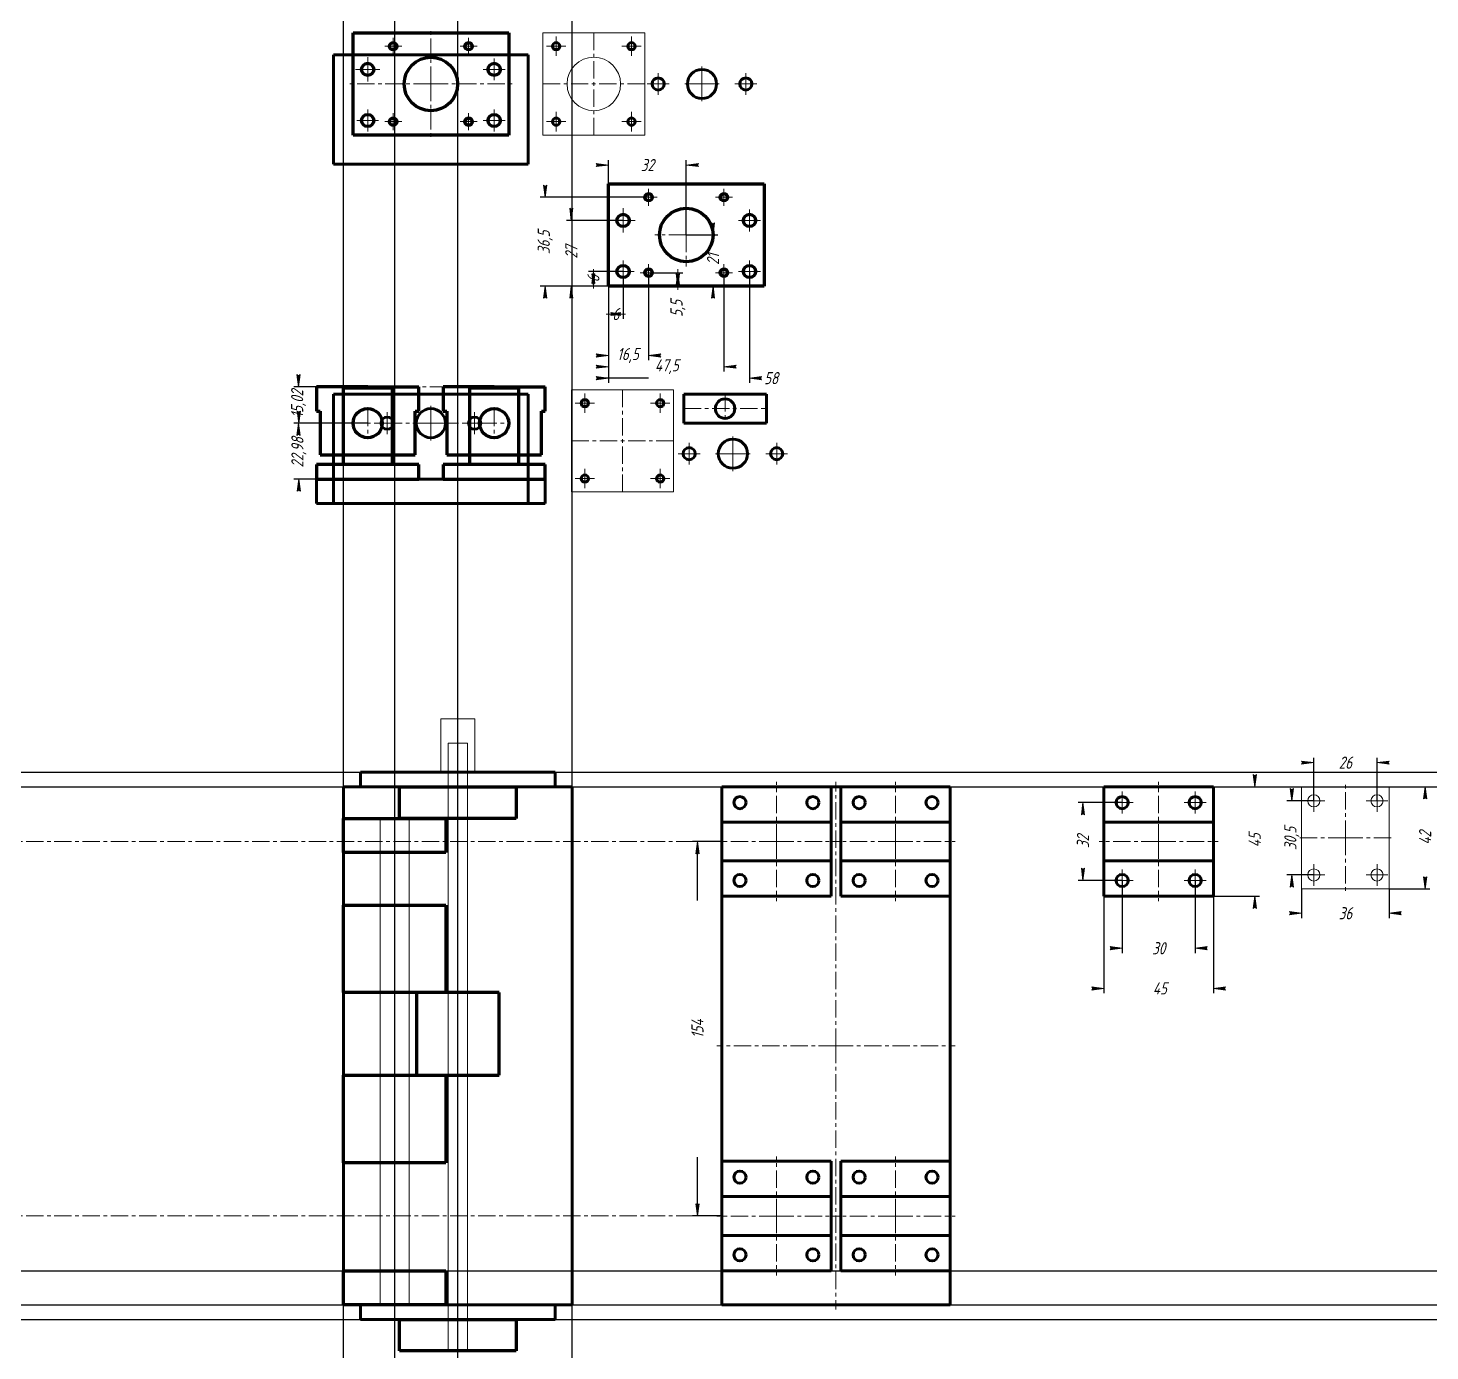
# Model space of a CAD drawing. Header units: millimetres. Extents: x -649 to 1098, y -26 to 1144.
# Drawn here: x 521 to 1098, y 600 to 1144 of the extents above; entities that cross this region are included whole.
import ezdxf

# ---------------------------------------------------------------- set-up
doc = ezdxf.new("R2010")
doc.units = ezdxf.units.MM
for name, pattern in [('K5LT_AXLED', [11.625, 7.125, -1.5, 1.5, -1.5]), ('K5LT_BASIC', [0]), ('K5LT_REINFORCED', [0]), ('K5LT_THIN', [0])]:
    doc.linetypes.add(name, pattern=pattern)
doc.styles.add('KDIMTEXTSTYLE', font='GOST_AU.SHX', dxfattribs={"width": 0.96, "oblique": 15, "height": 5})
doc.dimstyles.new('KDIMSTYLE (1.00)', dxfattribs={"dimtxt": 5, "dimasz": 1, "dimexe": 2, "dimexo": 0, "dimgap": 1, "dimtad": 1, "dimtxsty": 'KDIMTEXTSTYLE', "dimsah": 1, "dimcen": 0, "dimdle": 1, "dimadec": 0, "dimazin": 0, "dimtfac": 0.667, "dimtmove": 0, "dimatfit": 3, "dimfxl": 1, "dimtvp": 1, "dimtolj": 1, "dimtzin": 0, "dimarcsym": 0})

# ---------------------------------------------------------------- blocks, each defined once
blk = doc.blocks.new('U5')
at = {"color": 5, "linetype": 'K5LT_BASIC', "lineweight": 60, "true_color": 0x0000ff}
for p, q in [((639.75, 958.78), (733.75, 958.78)), ((639.75, 948.78), (639.75, 958.78)), ((733.75, 958.78), (733.75, 948.78)), ((733.75, 948.78), (639.75, 948.78))]:
    blk.add_line(p, q, dxfattribs=at)
blk = doc.blocks.new('U6')
at = {"color": 5, "linetype": 'K5LT_BASIC', "lineweight": 60, "true_color": 0x0000ff}
for p, q in [((726.75, 993.78), (646.75, 993.78)), ((646.75, 993.78), (646.75, 948.78)), ((726.75, 948.78), (726.75, 993.78)), ((646.75, 948.78), (726.75, 948.78))]:
    blk.add_line(p, q, dxfattribs=at)
blk = doc.blocks.new('U7')
at = {"color": 5, "linetype": 'K5LT_BASIC', "lineweight": 60, "true_color": 0x0000ff}
for p, q in [((726.75, 1133.29), (646.75, 1133.29)), ((646.75, 1133.29), (646.75, 1088.29)), ((726.75, 1088.29), (726.75, 1133.29)), ((646.75, 1088.29), (726.75, 1088.29))]:
    blk.add_line(p, q, dxfattribs=at)
blk = doc.blocks.new('U22')
at = {"color": 5, "linetype": 'K5LT_BASIC', "lineweight": 60, "true_color": 0x0000ff}
for p, q in [((650.85, 832.26), (744.85, 832.26)), ((650.85, 619.26), (650.85, 832.26)), ((744.85, 832.26), (744.85, 619.26)), ((744.85, 619.26), (650.85, 619.26))]:
    blk.add_line(p, q, dxfattribs=at)
blk = doc.blocks.new('U23')
at = {"color": 5, "linetype": 'K5LT_BASIC', "lineweight": 60, "true_color": 0x0000ff}
for p, q in [((657.85, 838.26), (737.85, 838.26)), ((657.85, 832.26), (657.85, 838.26)), ((737.85, 838.26), (737.85, 832.26)), ((737.85, 832.26), (657.85, 832.26))]:
    blk.add_line(p, q, dxfattribs=at)
blk = doc.blocks.new('U24')
at = {"color": 5, "linetype": 'K5LT_BASIC', "lineweight": 60, "true_color": 0x0000ff}
for p, q in [((657.85, 619.26), (737.85, 619.26)), ((657.85, 613.26), (657.85, 619.26)), ((737.85, 619.26), (737.85, 613.26)), ((737.85, 613.26), (657.85, 613.26))]:
    blk.add_line(p, q, dxfattribs=at)
blk = doc.blocks.new('U25')
at = {"color": 134, "linetype": 'K5LT_REINFORCED', "lineweight": 100, "true_color": 0x009696}
for p, q in [((673.85, 613.26), (721.85, 613.26)), ((673.85, 600.26), (673.85, 613.26)), ((721.85, 613.26), (721.85, 600.26)), ((721.85, 600.26), (673.85, 600.26))]:
    blk.add_line(p, q, dxfattribs=at)
blk = doc.blocks.new('U26')
at = {"color": 7, "linetype": 'K5LT_THIN', "lineweight": 18}
for p, q in [((701.85, 850.26), (693.85, 850.26)), ((693.85, 850.26), (693.85, 600.26)), ((701.85, 600.26), (701.85, 850.26)), ((693.85, 600.26), (701.85, 600.26))]:
    blk.add_line(p, q, dxfattribs=at)
blk = doc.blocks.new('U27')
at = {"color": 7, "linetype": 'K5LT_THIN', "lineweight": 18}
for p, q in [((665.85, 819.26), (677.85, 819.26)), ((665.85, 619.26), (665.85, 819.26)), ((677.85, 819.26), (677.85, 619.26)), ((677.85, 619.26), (665.85, 619.26))]:
    blk.add_line(p, q, dxfattribs=at)
blk = doc.blocks.new('U28')
at = {"color": 134, "linetype": 'K5LT_REINFORCED', "lineweight": 100, "true_color": 0x009696}
for p, q in [((673.85, 832.26), (721.85, 832.26)), ((673.85, 819.26), (673.85, 832.26)), ((721.85, 832.26), (721.85, 819.26)), ((721.85, 819.26), (673.85, 819.26))]:
    blk.add_line(p, q, dxfattribs=at)
blk = doc.blocks.new('U29')
at = {"color": 7, "linetype": 'K5LT_THIN', "lineweight": 18}
for p, q in [((704.85, 860.26), (690.85, 860.26)), ((690.85, 860.26), (690.85, 838.26)), ((704.85, 838.26), (704.85, 860.26)), ((690.85, 838.26), (704.85, 838.26))]:
    blk.add_line(p, q, dxfattribs=at)
blk = doc.blocks.new('U30')
at = {"color": 134, "linetype": 'K5LT_REINFORCED', "lineweight": 100, "true_color": 0x009696}
for p, q in [((650.85, 819.26), (692.85, 819.26)), ((650.85, 805.26), (650.85, 819.26)), ((692.85, 819.26), (692.85, 805.26)), ((692.85, 805.26), (650.85, 805.26))]:
    blk.add_line(p, q, dxfattribs=at)
blk = doc.blocks.new('U31')
at = {"color": 134, "linetype": 'K5LT_REINFORCED', "lineweight": 100, "true_color": 0x009696}
for p, q in [((650.85, 633.26), (692.85, 633.26)), ((650.85, 619.26), (650.85, 633.26)), ((692.85, 633.26), (692.85, 619.26)), ((692.85, 619.26), (650.85, 619.26))]:
    blk.add_line(p, q, dxfattribs=at)
blk = doc.blocks.new('U32')
at = {"color": 5, "linetype": 'K5LT_BASIC', "lineweight": 60, "true_color": 0x0000ff}
for p, q in [((806.36, 832.26), (900.36, 832.26)), ((806.36, 619.26), (806.36, 832.26)), ((900.36, 832.26), (900.36, 619.26)), ((900.36, 619.26), (806.36, 619.26))]:
    blk.add_line(p, q, dxfattribs=at)
blk = doc.blocks.new('U61')
at = {"color": 30, "linetype": 'K5LT_AXLED', "lineweight": 18, "true_color": 0xff8000}
for q in [(686.75, 1144.29), (652.75, 1121.29), (720.75, 1121.29), (686.75, 1098.29)]:
    blk.add_line((686.75, 1121.29), q, dxfattribs=at)
blk = doc.blocks.new('KDIMARROW_02')
blk.add_hatch(color=0).paths.add_polyline_path([(4.5, 0), (5, 0.66), (0, 0), (5, -0.66)])
at = {"color": 0, "linetype": 'K5LT_THIN', "lineweight": 18}
for p, q in [((0, 0), (-1, 0)), ((5, 0.66), (0, 0)), ((0, 0), (5, -0.66)), ((0, 0), (7, 0)), ((4.5, 0), (5, 0.66)), ((5, -0.66), (4.5, 0))]:
    blk.add_line(p, q, dxfattribs=at)
blk = doc.blocks.new('KDIMARROW_01')
blk.add_hatch(color=0).paths.add_polyline_path([(-5, -0.66), (0, 0), (-5, 0.66), (-4.5, 0)])
at = {"color": 0, "linetype": 'K5LT_THIN', "lineweight": 18}
for p, q in [((-4.5, 0), (-5, 0.66)), ((-5, 0.66), (0, 0)), ((0, 0), (-5, -0.66)), ((-5, -0.66), (-4.5, 0)), ((0, 0), (-1, 0))]:
    blk.add_line(p, q, dxfattribs=at)
blk = doc.blocks.new('U63')
at = {"color": 30, "linetype": 'K5LT_AXLED', "lineweight": 18, "true_color": 0xff8000}
for q in [(853.36, 834.26), (804.36, 725.76), (902.36, 725.76), (853.36, 617.26)]:
    blk.add_line((853.36, 725.76), q, dxfattribs=at)
blk = doc.blocks.new('U76')
at = {"color": 134, "linetype": 'K5LT_REINFORCED', "lineweight": 100, "true_color": 0x009696}
for p, q in [((681.75, 964.78), (639.75, 964.78)), ((639.75, 964.78), (639.75, 958.78)), ((681.75, 958.78), (681.75, 964.78)), ((639.75, 958.78), (681.75, 958.78))]:
    blk.add_line(p, q, dxfattribs=at)
blk = doc.blocks.new('U77')
at = {"color": 134, "linetype": 'K5LT_REINFORCED', "lineweight": 100, "true_color": 0x009696}
for p, q in [((650.75, 996.28), (670.75, 996.28)), ((650.75, 964.78), (650.75, 996.28)), ((670.75, 996.28), (670.75, 964.78)), ((670.75, 964.78), (650.75, 964.78))]:
    blk.add_line(p, q, dxfattribs=at)
blk = doc.blocks.new('U75')
at = {"color": 134, "linetype": 'K5LT_REINFORCED', "lineweight": 100, "true_color": 0x009696}
blk.add_circle((660.75, 981.78), 6, dxfattribs=at)
for name in ['U77', 'U76']:
    blk.add_blockref(name, (0, 0))
blk = doc.blocks.new('U79')
at = {"color": 134, "linetype": 'K5LT_REINFORCED', "lineweight": 100, "true_color": 0x009696}
for p, q in [((733.75, 964.78), (691.75, 964.78)), ((691.75, 964.78), (691.75, 958.78)), ((733.75, 958.78), (733.75, 964.78)), ((691.75, 958.78), (733.75, 958.78))]:
    blk.add_line(p, q, dxfattribs=at)
blk = doc.blocks.new('U80')
at = {"color": 134, "linetype": 'K5LT_REINFORCED', "lineweight": 100, "true_color": 0x009696}
for p, q in [((702.75, 996.28), (722.75, 996.28)), ((702.75, 964.78), (702.75, 996.28)), ((722.75, 996.28), (722.75, 964.78)), ((722.75, 964.78), (702.75, 964.78))]:
    blk.add_line(p, q, dxfattribs=at)
blk = doc.blocks.new('U78')
at = {"color": 134, "linetype": 'K5LT_REINFORCED', "lineweight": 100, "true_color": 0x009696}
blk.add_circle((712.75, 981.78), 6, dxfattribs=at)
for name in ['U80', 'U79']:
    blk.add_blockref(name, (0, 0))
blk = doc.blocks.new('U81')
at = {"color": 134, "linetype": 'K5LT_REINFORCED', "lineweight": 100, "true_color": 0x009696}
for p, q in [((639.75, 996.78), (639.75, 986.78)), ((660.75, 996.78), (639.75, 996.78)), ((660.75, 996.78), (681.75, 996.78)), ((681.75, 986.78), (681.75, 996.78)), ((639.75, 986.78), (641.25, 986.78)), ((641.25, 986.78), (641.25, 968.78)), ((680.25, 968.78), (680.25, 986.78)), ((680.25, 986.78), (681.75, 986.78)), ((641.25, 968.78), (680.25, 968.78))]:
    blk.add_line(p, q, dxfattribs=at)
blk = doc.blocks.new('U82')
at = {"color": 134, "linetype": 'K5LT_REINFORCED', "lineweight": 100, "true_color": 0x009696}
for p, q in [((691.75, 996.78), (691.75, 986.78)), ((712.75, 996.78), (691.75, 996.78)), ((712.75, 996.78), (733.75, 996.78)), ((733.75, 986.78), (733.75, 996.78)), ((691.75, 986.78), (693.25, 986.78)), ((693.25, 986.78), (693.25, 968.78)), ((732.25, 968.78), (732.25, 986.78)), ((732.25, 986.78), (733.75, 986.78)), ((693.25, 968.78), (732.25, 968.78))]:
    blk.add_line(p, q, dxfattribs=at)
blk = doc.blocks.new('U84')
at = {"color": 5, "linetype": 'K5LT_BASIC', "lineweight": 60, "true_color": 0x0000ff}
for p, q in [((790.75, 981.78), (790.75, 993.78)), ((790.75, 993.78), (824.75, 993.78)), ((824.75, 993.78), (824.75, 981.78)), ((824.75, 981.78), (790.75, 981.78))]:
    blk.add_line(p, q, dxfattribs=at)
blk = doc.blocks.new('U83')
at = {"color": 30, "linetype": 'K5LT_AXLED', "lineweight": 18, "true_color": 0xff8000}
for p, q in [((807.75, 993.78), (807.75, 981.78)), ((790.75, 987.78), (824.75, 987.78))]:
    blk.add_line(p, q, dxfattribs=at)
at = {"color": 5, "linetype": 'K5LT_BASIC', "lineweight": 60, "true_color": 0x0000ff}
blk.add_circle((807.75, 987.78), 4, dxfattribs=at)
blk.add_blockref('U84', (0, 0))
blk = doc.blocks.new('U86')
at = {"color": 30, "linetype": 'K5LT_AXLED', "lineweight": 18, "true_color": 0xff8000}
for q in [(750.08, 994), (746.08, 990), (754.08, 990), (750.08, 986)]:
    blk.add_line((750.08, 990), q, dxfattribs=at)
blk = doc.blocks.new('U87')
at = {"color": 30, "linetype": 'K5LT_AXLED', "lineweight": 18, "true_color": 0xff8000}
for q in [(781.08, 994), (777.08, 990), (785.08, 990), (781.08, 986)]:
    blk.add_line((781.08, 990), q, dxfattribs=at)
blk = doc.blocks.new('U88')
at = {"color": 30, "linetype": 'K5LT_AXLED', "lineweight": 18, "true_color": 0xff8000}
for q in [(781.08, 963), (777.08, 959), (785.08, 959), (781.08, 955)]:
    blk.add_line((781.08, 959), q, dxfattribs=at)
blk = doc.blocks.new('U89')
at = {"color": 30, "linetype": 'K5LT_AXLED', "lineweight": 18, "true_color": 0xff8000}
for q in [(750.08, 963), (746.08, 959), (754.08, 959), (750.08, 955)]:
    blk.add_line((750.08, 959), q, dxfattribs=at)
blk = doc.blocks.new('U85')
at = {"color": 7, "linetype": 'K5LT_THIN', "lineweight": 18}
for p, q in [((744.58, 974.5), (744.58, 995.5)), ((744.58, 995.5), (786.58, 995.5)), ((786.58, 995.5), (786.58, 953.5)), ((744.58, 953.5), (744.58, 974.5)), ((786.58, 953.5), (744.58, 953.5))]:
    blk.add_line(p, q, dxfattribs=at)
at = {"color": 30, "linetype": 'K5LT_AXLED', "lineweight": 18, "true_color": 0xff8000}
for p, q in [((765.58, 995.5), (765.58, 953.5)), ((786.58, 974.5), (744.58, 974.5))]:
    blk.add_line(p, q, dxfattribs=at)
at = {"color": 5, "linetype": 'K5LT_BASIC', "lineweight": 60, "true_color": 0x0000ff}
for centre in [(750.08, 990), (781.08, 990), (750.08, 959), (781.08, 959)]:
    blk.add_circle(centre, 1.5, dxfattribs=at)
for name in ['U86', 'U87', 'U89', 'U88']:
    blk.add_blockref(name, (0, 0))
blk = doc.blocks.new('U91')
at = {"color": 30, "linetype": 'K5LT_AXLED', "lineweight": 18, "true_color": 0xff8000}
for q in [(788.47, 969.25), (792.97, 973.75), (797.47, 969.25), (792.97, 964.75)]:
    blk.add_line((792.97, 969.25), q, dxfattribs=at)
blk = doc.blocks.new('U92')
at = {"color": 30, "linetype": 'K5LT_AXLED', "lineweight": 18, "true_color": 0xff8000}
for q in [(824.47, 969.25), (828.97, 973.75), (833.47, 969.25), (828.97, 964.75)]:
    blk.add_line((828.97, 969.25), q, dxfattribs=at)
blk = doc.blocks.new('U93')
at = {"color": 30, "linetype": 'K5LT_AXLED', "lineweight": 18, "true_color": 0xff8000}
for q in [(810.97, 977.25), (802.97, 969.25), (818.97, 969.25), (810.97, 961.25)]:
    blk.add_line((810.97, 969.25), q, dxfattribs=at)
blk = doc.blocks.new('U90')
at = {"color": 5, "linetype": 'K5LT_BASIC', "lineweight": 60, "true_color": 0x0000ff}
for centre, radius in [((810.97, 969.25), 6), ((792.97, 969.25), 2.5), ((828.97, 969.25), 2.5)]:
    blk.add_circle(centre, radius, dxfattribs=at)
for name in ['U93', 'U91', 'U92']:
    blk.add_blockref(name, (0, 0))
blk = doc.blocks.new('U95')
at = {"color": 30, "linetype": 'K5LT_AXLED', "lineweight": 18, "true_color": 0xff8000}
for q in [(668.75, 986.28), (664.25, 981.78), (673.25, 981.78), (668.75, 977.28)]:
    blk.add_line((668.75, 981.78), q, dxfattribs=at)
blk = doc.blocks.new('U96')
at = {"color": 30, "linetype": 'K5LT_AXLED', "lineweight": 18, "true_color": 0xff8000}
for q in [(704.75, 986.28), (700.25, 981.78), (709.25, 981.78), (704.75, 977.28)]:
    blk.add_line((704.75, 981.78), q, dxfattribs=at)
blk = doc.blocks.new('U97')
at = {"color": 30, "linetype": 'K5LT_AXLED', "lineweight": 18, "true_color": 0xff8000}
for q in [(686.75, 989.78), (678.75, 981.78), (694.75, 981.78), (686.75, 973.78)]:
    blk.add_line((686.75, 981.78), q, dxfattribs=at)
blk = doc.blocks.new('U94')
at = {"color": 5, "linetype": 'K5LT_BASIC', "lineweight": 60, "true_color": 0x0000ff}
for centre, radius in [((686.75, 981.78), 6), ((668.75, 981.78), 2.5), ((704.75, 981.78), 2.5)]:
    blk.add_circle(centre, radius, dxfattribs=at)
for name in ['U95', 'U97', 'U96']:
    blk.add_blockref(name, (0, 0))
blk = doc.blocks.new('U99')
at = {"color": 30, "linetype": 'K5LT_AXLED', "lineweight": 18, "true_color": 0xff8000}
for q in [(780.25, 1125.79), (775.75, 1121.29), (784.75, 1121.29), (780.25, 1116.79)]:
    blk.add_line((780.25, 1121.29), q, dxfattribs=at)
blk = doc.blocks.new('U100')
at = {"color": 30, "linetype": 'K5LT_AXLED', "lineweight": 18, "true_color": 0xff8000}
for q in [(816.25, 1125.79), (811.75, 1121.29), (820.75, 1121.29), (816.25, 1116.79)]:
    blk.add_line((816.25, 1121.29), q, dxfattribs=at)
blk = doc.blocks.new('U101')
at = {"color": 30, "linetype": 'K5LT_AXLED', "lineweight": 18, "true_color": 0xff8000}
for q in [(798.25, 1129.29), (790.25, 1121.29), (806.25, 1121.29), (798.25, 1113.29)]:
    blk.add_line((798.25, 1121.29), q, dxfattribs=at)
blk = doc.blocks.new('U98')
at = {"color": 5, "linetype": 'K5LT_BASIC', "lineweight": 60, "true_color": 0x0000ff}
for centre, radius in [((798.25, 1121.29), 6), ((780.25, 1121.29), 2.5), ((816.25, 1121.29), 2.5)]:
    blk.add_circle(centre, radius, dxfattribs=at)
for name in ['U99', 'U101', 'U100']:
    blk.add_blockref(name, (0, 0))
blk = doc.blocks.new('U104')
at = {"color": 30, "linetype": 'K5LT_AXLED', "lineweight": 18, "true_color": 0xff8000}
for q in [(734.25, 1136.79), (738.25, 1140.79), (742.25, 1136.79), (738.25, 1132.79)]:
    blk.add_line((738.25, 1136.79), q, dxfattribs=at)
blk = doc.blocks.new('U105')
at = {"color": 30, "linetype": 'K5LT_AXLED', "lineweight": 18, "true_color": 0xff8000}
for q in [(765.25, 1136.79), (769.25, 1140.79), (773.25, 1136.79), (769.25, 1132.79)]:
    blk.add_line((769.25, 1136.79), q, dxfattribs=at)
blk = doc.blocks.new('U106')
at = {"color": 30, "linetype": 'K5LT_AXLED', "lineweight": 18, "true_color": 0xff8000}
for q in [(769.25, 1109.79), (765.25, 1105.79), (773.25, 1105.79), (769.25, 1101.79)]:
    blk.add_line((769.25, 1105.79), q, dxfattribs=at)
blk = doc.blocks.new('U107')
at = {"color": 30, "linetype": 'K5LT_AXLED', "lineweight": 18, "true_color": 0xff8000}
for q in [(738.25, 1109.79), (734.25, 1105.79), (742.25, 1105.79), (738.25, 1101.79)]:
    blk.add_line((738.25, 1105.79), q, dxfattribs=at)
blk = doc.blocks.new('U103')
at = {"color": 7, "linetype": 'K5LT_THIN', "lineweight": 18}
for p, q in [((732.75, 1121.29), (732.75, 1142.29)), ((732.75, 1142.29), (774.75, 1142.29)), ((774.75, 1142.29), (774.75, 1100.29)), ((732.75, 1100.29), (732.75, 1121.29)), ((774.75, 1100.29), (732.75, 1100.29))]:
    blk.add_line(p, q, dxfattribs=at)
at = {"color": 30, "linetype": 'K5LT_AXLED', "lineweight": 18, "true_color": 0xff8000}
for p, q in [((753.75, 1142.29), (753.75, 1100.29)), ((774.75, 1121.29), (732.75, 1121.29))]:
    blk.add_line(p, q, dxfattribs=at)
at = {"color": 5, "linetype": 'K5LT_BASIC', "lineweight": 60, "true_color": 0x0000ff}
for centre in [(738.25, 1136.79), (769.25, 1136.79), (738.25, 1105.79), (769.25, 1105.79)]:
    blk.add_circle(centre, 1.5, dxfattribs=at)
for name in ['U104', 'U105', 'U107', 'U106']:
    blk.add_blockref(name, (0, 0))
blk = doc.blocks.new('U102')
at = {"color": 7, "linetype": 'K5LT_THIN', "lineweight": 18}
blk.add_circle((753.75, 1121.29), 11, dxfattribs=at)
blk.add_blockref('U103', (0, 0))
blk = doc.blocks.new('U109')
at = {"color": 134, "linetype": 'K5LT_REINFORCED', "lineweight": 100, "true_color": 0x009696}
for p, q in [((654.75, 1142.29), (718.75, 1142.29)), ((654.75, 1100.29), (654.75, 1142.29)), ((718.75, 1142.29), (718.75, 1100.29)), ((718.75, 1100.29), (654.75, 1100.29))]:
    blk.add_line(p, q, dxfattribs=at)
blk = doc.blocks.new('U110')
at = {"color": 30, "linetype": 'K5LT_AXLED', "lineweight": 18, "true_color": 0xff8000}
for q in [(660.75, 1132.29), (655.75, 1127.29), (665.75, 1127.29), (660.75, 1122.29)]:
    blk.add_line((660.75, 1127.29), q, dxfattribs=at)
blk = doc.blocks.new('U111')
at = {"color": 30, "linetype": 'K5LT_AXLED', "lineweight": 18, "true_color": 0xff8000}
for q in [(660.75, 1131.79), (656.25, 1127.29), (665.25, 1127.29), (660.75, 1122.79)]:
    blk.add_line((660.75, 1127.29), q, dxfattribs=at)
blk = doc.blocks.new('U112')
at = {"color": 30, "linetype": 'K5LT_AXLED', "lineweight": 18, "true_color": 0xff8000}
for q in [(660.75, 1110.79), (656.25, 1106.29), (665.25, 1106.29), (660.75, 1101.79)]:
    blk.add_line((660.75, 1106.29), q, dxfattribs=at)
blk = doc.blocks.new('U113')
at = {"color": 30, "linetype": 'K5LT_AXLED', "lineweight": 18, "true_color": 0xff8000}
for q in [(660.75, 1110.79), (656.25, 1106.29), (665.25, 1106.29), (660.75, 1101.79)]:
    blk.add_line((660.75, 1106.29), q, dxfattribs=at)
blk = doc.blocks.new('U114')
at = {"color": 30, "linetype": 'K5LT_AXLED', "lineweight": 18, "true_color": 0xff8000}
for q in [(660.75, 1110.79), (656.25, 1106.29), (665.25, 1106.29), (660.75, 1101.79)]:
    blk.add_line((660.75, 1106.29), q, dxfattribs=at)
blk = doc.blocks.new('U115')
at = {"color": 30, "linetype": 'K5LT_AXLED', "lineweight": 18, "true_color": 0xff8000}
for q in [(712.75, 1131.79), (708.25, 1127.29), (717.25, 1127.29), (712.75, 1122.79)]:
    blk.add_line((712.75, 1127.29), q, dxfattribs=at)
blk = doc.blocks.new('U116')
at = {"color": 30, "linetype": 'K5LT_AXLED', "lineweight": 18, "true_color": 0xff8000}
for q in [(712.75, 1110.79), (708.25, 1106.29), (717.25, 1106.29), (712.75, 1101.79)]:
    blk.add_line((712.75, 1106.29), q, dxfattribs=at)
blk = doc.blocks.new('U117')
at = {"color": 30, "linetype": 'K5LT_AXLED', "lineweight": 18, "true_color": 0xff8000}
for q in [(667.75, 1136.79), (671.25, 1140.29), (674.75, 1136.79), (671.25, 1133.29)]:
    blk.add_line((671.25, 1136.79), q, dxfattribs=at)
blk = doc.blocks.new('U118')
at = {"color": 30, "linetype": 'K5LT_AXLED', "lineweight": 18, "true_color": 0xff8000}
for q in [(671.25, 1109.29), (667.75, 1105.79), (674.75, 1105.79), (671.25, 1102.29)]:
    blk.add_line((671.25, 1105.79), q, dxfattribs=at)
blk = doc.blocks.new('U119')
at = {"color": 30, "linetype": 'K5LT_AXLED', "lineweight": 18, "true_color": 0xff8000}
for q in [(698.75, 1136.79), (702.25, 1140.29), (705.75, 1136.79), (702.25, 1133.29)]:
    blk.add_line((702.25, 1136.79), q, dxfattribs=at)
blk = doc.blocks.new('U120')
at = {"color": 30, "linetype": 'K5LT_AXLED', "lineweight": 18, "true_color": 0xff8000}
for q in [(702.25, 1109.29), (698.75, 1105.79), (705.75, 1105.79), (702.25, 1102.29)]:
    blk.add_line((702.25, 1105.79), q, dxfattribs=at)
blk = doc.blocks.new('U121')
at = {"color": 30, "linetype": 'K5LT_AXLED', "lineweight": 18, "true_color": 0xff8000}
for q in [(686.75, 1134.29), (673.75, 1121.29), (699.75, 1121.29), (686.75, 1108.29)]:
    blk.add_line((686.75, 1121.29), q, dxfattribs=at)
blk = doc.blocks.new('U108')
at = {"color": 134, "linetype": 'K5LT_REINFORCED', "lineweight": 100, "true_color": 0x009696}
for centre, radius in [((671.25, 1136.79), 1.5), ((702.25, 1136.79), 1.5), ((686.75, 1121.29), 11), ((660.75, 1127.29), 2.5), ((712.75, 1127.29), 2.5), ((660.75, 1106.29), 2.5), ((660.75, 1106.29), 2.5), ((660.75, 1106.29), 2.5), ((671.25, 1105.79), 1.5), ((702.25, 1105.79), 1.5), ((712.75, 1106.29), 2.5)]:
    blk.add_circle(centre, radius, dxfattribs=at)
for name in ['U109', 'U117', 'U119', 'U110', 'U111', 'U121', 'U115', 'U112', 'U113', 'U114', 'U118', 'U120', 'U116']:
    blk.add_blockref(name, (0, 0))
blk = doc.blocks.new('U123')
at = {"color": 134, "linetype": 'K5LT_REINFORCED', "lineweight": 100, "true_color": 0x009696}
for p, q in [((759.79, 1080.18), (823.79, 1080.18)), ((759.79, 1038.18), (759.79, 1080.18)), ((823.79, 1080.18), (823.79, 1038.18)), ((823.79, 1038.18), (759.79, 1038.18))]:
    blk.add_line(p, q, dxfattribs=at)
blk = doc.blocks.new('U124')
at = {"color": 30, "linetype": 'K5LT_AXLED', "lineweight": 18, "true_color": 0xff8000}
for q in [(765.79, 1070.18), (760.79, 1065.18), (770.79, 1065.18), (765.79, 1060.18)]:
    blk.add_line((765.79, 1065.18), q, dxfattribs=at)
blk = doc.blocks.new('U125')
at = {"color": 30, "linetype": 'K5LT_AXLED', "lineweight": 18, "true_color": 0xff8000}
for q in [(765.79, 1069.68), (761.29, 1065.18), (770.29, 1065.18), (765.79, 1060.68)]:
    blk.add_line((765.79, 1065.18), q, dxfattribs=at)
blk = doc.blocks.new('U126')
at = {"color": 30, "linetype": 'K5LT_AXLED', "lineweight": 18, "true_color": 0xff8000}
for q in [(761.29, 1044.18), (765.79, 1048.68), (770.29, 1044.18), (765.79, 1039.68)]:
    blk.add_line((765.79, 1044.18), q, dxfattribs=at)
blk = doc.blocks.new('U127')
at = {"color": 30, "linetype": 'K5LT_AXLED', "lineweight": 18, "true_color": 0xff8000}
for q in [(761.29, 1044.18), (765.79, 1048.68), (770.29, 1044.18), (765.79, 1039.68)]:
    blk.add_line((765.79, 1044.18), q, dxfattribs=at)
blk = doc.blocks.new('U128')
at = {"color": 30, "linetype": 'K5LT_AXLED', "lineweight": 18, "true_color": 0xff8000}
for q in [(761.29, 1044.18), (765.79, 1048.68), (770.29, 1044.18), (765.79, 1039.68)]:
    blk.add_line((765.79, 1044.18), q, dxfattribs=at)
blk = doc.blocks.new('U129')
at = {"color": 30, "linetype": 'K5LT_AXLED', "lineweight": 18, "true_color": 0xff8000}
for q in [(817.79, 1069.68), (813.29, 1065.18), (822.29, 1065.18), (817.79, 1060.68)]:
    blk.add_line((817.79, 1065.18), q, dxfattribs=at)
blk = doc.blocks.new('U130')
at = {"color": 30, "linetype": 'K5LT_AXLED', "lineweight": 18, "true_color": 0xff8000}
for q in [(813.29, 1044.18), (817.79, 1048.68), (822.29, 1044.18), (817.79, 1039.68)]:
    blk.add_line((817.79, 1044.18), q, dxfattribs=at)
blk = doc.blocks.new('U131')
at = {"color": 30, "linetype": 'K5LT_AXLED', "lineweight": 18, "true_color": 0xff8000}
for q in [(772.79, 1074.68), (776.29, 1078.18), (779.79, 1074.68), (776.29, 1071.18)]:
    blk.add_line((776.29, 1074.68), q, dxfattribs=at)
blk = doc.blocks.new('U132')
at = {"color": 30, "linetype": 'K5LT_AXLED', "lineweight": 18, "true_color": 0xff8000}
for q in [(772.79, 1043.68), (776.29, 1047.18), (779.79, 1043.68), (776.29, 1040.18)]:
    blk.add_line((776.29, 1043.68), q, dxfattribs=at)
blk = doc.blocks.new('U133')
at = {"color": 30, "linetype": 'K5LT_AXLED', "lineweight": 18, "true_color": 0xff8000}
for q in [(803.79, 1074.68), (807.29, 1078.18), (810.79, 1074.68), (807.29, 1071.18)]:
    blk.add_line((807.29, 1074.68), q, dxfattribs=at)
blk = doc.blocks.new('U134')
at = {"color": 30, "linetype": 'K5LT_AXLED', "lineweight": 18, "true_color": 0xff8000}
for q in [(803.79, 1043.68), (807.29, 1047.18), (810.79, 1043.68), (807.29, 1040.18)]:
    blk.add_line((807.29, 1043.68), q, dxfattribs=at)
blk = doc.blocks.new('U135')
at = {"color": 30, "linetype": 'K5LT_AXLED', "lineweight": 18, "true_color": 0xff8000}
for q in [(791.79, 1072.18), (778.79, 1059.18), (804.79, 1059.18), (791.79, 1046.18)]:
    blk.add_line((791.79, 1059.18), q, dxfattribs=at)
blk = doc.blocks.new('U122')
at = {"color": 134, "linetype": 'K5LT_REINFORCED', "lineweight": 100, "true_color": 0x009696}
for centre, radius in [((776.29, 1074.68), 1.5), ((807.29, 1074.68), 1.5), ((765.79, 1065.18), 2.5), ((791.79, 1059.18), 11), ((817.79, 1065.18), 2.5), ((765.79, 1044.18), 2.5), ((765.79, 1044.18), 2.5), ((765.79, 1044.18), 2.5), ((776.29, 1043.68), 1.5), ((807.29, 1043.68), 1.5), ((817.79, 1044.18), 2.5)]:
    blk.add_circle(centre, radius, dxfattribs=at)
for name in ['U123', 'U131', 'U133', 'U124', 'U125', 'U135', 'U129', 'U126', 'U127', 'U128', 'U132', 'U134', 'U130']:
    blk.add_blockref(name, (0, 0))
blk = doc.blocks.new('U141')
at = {"color": 134, "linetype": 'K5LT_REINFORCED', "lineweight": 100, "true_color": 0x009696}
for p, q in [((650.85, 783.63), (692.85, 783.63)), ((650.85, 747.63), (650.85, 783.63)), ((692.85, 783.63), (692.85, 747.63)), ((692.85, 747.63), (650.85, 747.63))]:
    blk.add_line(p, q, dxfattribs=at)
blk = doc.blocks.new('U142')
at = {"color": 134, "linetype": 'K5LT_REINFORCED', "lineweight": 100, "true_color": 0x009696}
for p, q in [((714.85, 747.63), (680.85, 747.63)), ((680.85, 747.63), (680.85, 713.63)), ((714.85, 713.63), (714.85, 747.63)), ((680.85, 713.63), (714.85, 713.63))]:
    blk.add_line(p, q, dxfattribs=at)
blk = doc.blocks.new('U143')
at = {"color": 134, "linetype": 'K5LT_REINFORCED', "lineweight": 100, "true_color": 0x009696}
for p, q in [((650.85, 713.63), (692.85, 713.63)), ((650.85, 677.63), (650.85, 713.63)), ((692.85, 713.63), (692.85, 677.63)), ((692.85, 677.63), (650.85, 677.63))]:
    blk.add_line(p, q, dxfattribs=at)
blk = doc.blocks.new('U140')
for name in ['U141', 'U142', 'U143']:
    blk.add_blockref(name, (0, 0))
blk = doc.blocks.new('U145')
at = {"color": 5, "linetype": 'K5LT_BASIC', "lineweight": 60, "true_color": 0x0000ff}
for p, q in [((806.36, 832.26), (851.36, 832.26)), ((806.36, 787.26), (806.36, 832.26)), ((851.36, 832.26), (851.36, 787.26)), ((851.36, 787.26), (806.36, 787.26))]:
    blk.add_line(p, q, dxfattribs=at)
blk = doc.blocks.new('U146')
at = {"color": 5, "linetype": 'K5LT_BASIC', "lineweight": 60, "true_color": 0x0000ff}
for p, q in [((806.36, 817.76), (851.36, 817.76)), ((806.36, 801.76), (806.36, 817.76)), ((851.36, 817.76), (851.36, 801.76)), ((851.36, 801.76), (806.36, 801.76))]:
    blk.add_line(p, q, dxfattribs=at)
blk = doc.blocks.new('U147')
at = {"color": 30, "linetype": 'K5LT_AXLED', "lineweight": 18, "true_color": 0xff8000}
for q in [(828.86, 834.26), (804.36, 809.76), (853.36, 809.76), (828.86, 785.26)]:
    blk.add_line((828.86, 809.76), q, dxfattribs=at)
blk = doc.blocks.new('U144')
at = {"color": 5, "linetype": 'K5LT_BASIC', "lineweight": 60, "true_color": 0x0000ff}
for centre in [(813.86, 825.76), (843.86, 825.76), (813.86, 793.76), (843.86, 793.76)]:
    blk.add_circle(centre, 2.5, dxfattribs=at)
for name in ['U147', 'U145', 'U146']:
    blk.add_blockref(name, (0, 0))
blk = doc.blocks.new('U149')
at = {"color": 5, "linetype": 'K5LT_BASIC', "lineweight": 60, "true_color": 0x0000ff}
for p, q in [((806.36, 678.26), (851.36, 678.26)), ((806.36, 633.26), (806.36, 678.26)), ((851.36, 678.26), (851.36, 633.26)), ((851.36, 633.26), (806.36, 633.26))]:
    blk.add_line(p, q, dxfattribs=at)
blk = doc.blocks.new('U150')
at = {"color": 5, "linetype": 'K5LT_BASIC', "lineweight": 60, "true_color": 0x0000ff}
for p, q in [((806.36, 663.76), (851.36, 663.76)), ((806.36, 647.76), (806.36, 663.76)), ((851.36, 663.76), (851.36, 647.76)), ((851.36, 647.76), (806.36, 647.76))]:
    blk.add_line(p, q, dxfattribs=at)
blk = doc.blocks.new('U151')
at = {"color": 30, "linetype": 'K5LT_AXLED', "lineweight": 18, "true_color": 0xff8000}
for q in [(828.86, 680.26), (804.36, 655.76), (853.36, 655.76), (828.86, 631.26)]:
    blk.add_line((828.86, 655.76), q, dxfattribs=at)
blk = doc.blocks.new('U148')
at = {"color": 5, "linetype": 'K5LT_BASIC', "lineweight": 60, "true_color": 0x0000ff}
for centre in [(813.86, 671.76), (843.86, 671.76), (813.86, 639.76), (843.86, 639.76)]:
    blk.add_circle(centre, 2.5, dxfattribs=at)
for name in ['U151', 'U149', 'U150']:
    blk.add_blockref(name, (0, 0))
blk = doc.blocks.new('U153')
at = {"color": 5, "linetype": 'K5LT_BASIC', "lineweight": 60, "true_color": 0x0000ff}
for p, q in [((963.57, 832.26), (1008.57, 832.26)), ((963.57, 787.26), (963.57, 832.26)), ((1008.57, 832.26), (1008.57, 787.26)), ((1008.57, 787.26), (963.57, 787.26))]:
    blk.add_line(p, q, dxfattribs=at)
blk = doc.blocks.new('U154')
at = {"color": 5, "linetype": 'K5LT_BASIC', "lineweight": 60, "true_color": 0x0000ff}
for p, q in [((963.57, 817.76), (1008.57, 817.76)), ((963.57, 801.76), (963.57, 817.76)), ((1008.57, 817.76), (1008.57, 801.76)), ((1008.57, 801.76), (963.57, 801.76))]:
    blk.add_line(p, q, dxfattribs=at)
blk = doc.blocks.new('U155')
at = {"color": 30, "linetype": 'K5LT_AXLED', "lineweight": 18, "true_color": 0xff8000}
for q in [(986.07, 834.26), (961.57, 809.76), (1010.57, 809.76), (986.07, 785.26)]:
    blk.add_line((986.07, 809.76), q, dxfattribs=at)
blk = doc.blocks.new('U156')
at = {"color": 30, "linetype": 'K5LT_AXLED', "lineweight": 18, "true_color": 0xff8000}
for q in [(966.57, 825.76), (971.07, 830.26), (975.57, 825.76), (971.07, 821.26)]:
    blk.add_line((971.07, 825.76), q, dxfattribs=at)
blk = doc.blocks.new('U157')
at = {"color": 30, "linetype": 'K5LT_AXLED', "lineweight": 18, "true_color": 0xff8000}
for q in [(971.07, 798.26), (966.57, 793.76), (975.57, 793.76), (971.07, 789.26)]:
    blk.add_line((971.07, 793.76), q, dxfattribs=at)
blk = doc.blocks.new('U158')
at = {"color": 30, "linetype": 'K5LT_AXLED', "lineweight": 18, "true_color": 0xff8000}
for q in [(1001.07, 798.26), (996.57, 793.76), (1005.57, 793.76), (1001.07, 789.26)]:
    blk.add_line((1001.07, 793.76), q, dxfattribs=at)
blk = doc.blocks.new('U159')
at = {"color": 30, "linetype": 'K5LT_AXLED', "lineweight": 18, "true_color": 0xff8000}
for q in [(996.57, 825.76), (1001.07, 830.26), (1005.57, 825.76), (1001.07, 821.26)]:
    blk.add_line((1001.07, 825.76), q, dxfattribs=at)
blk = doc.blocks.new('U152')
at = {"color": 5, "linetype": 'K5LT_BASIC', "lineweight": 60, "true_color": 0x0000ff}
for centre in [(971.07, 825.76), (1001.07, 825.76), (971.07, 793.76), (1001.07, 793.76)]:
    blk.add_circle(centre, 2.5, dxfattribs=at)
for name in ['U155', 'U153', 'U156', 'U159', 'U154', 'U157', 'U158']:
    blk.add_blockref(name, (0, 0))
blk = doc.blocks.new('U161')
at = {"color": 7, "linetype": 'K5LT_THIN', "lineweight": 18}
for p, q in [((1044.89, 832.26), (1080.89, 832.26)), ((1044.89, 790.26), (1044.89, 832.26)), ((1080.89, 832.26), (1080.89, 790.26)), ((1080.89, 790.26), (1044.89, 790.26))]:
    blk.add_line(p, q, dxfattribs=at)
blk = doc.blocks.new('U162')
at = {"color": 30, "linetype": 'K5LT_AXLED', "lineweight": 18, "true_color": 0xff8000}
for q in [(1062.89, 834.26), (1042.89, 811.26), (1082.89, 811.26), (1062.89, 788.26)]:
    blk.add_line((1062.89, 811.26), q, dxfattribs=at)
blk = doc.blocks.new('U163')
at = {"color": 30, "linetype": 'K5LT_AXLED', "lineweight": 18, "true_color": 0xff8000}
for q in [(1045.39, 796.01), (1049.89, 800.51), (1054.39, 796.01), (1049.89, 791.51)]:
    blk.add_line((1049.89, 796.01), q, dxfattribs=at)
blk = doc.blocks.new('U164')
at = {"color": 30, "linetype": 'K5LT_AXLED', "lineweight": 18, "true_color": 0xff8000}
for q in [(1049.89, 831.01), (1045.39, 826.51), (1054.39, 826.51), (1049.89, 822.01)]:
    blk.add_line((1049.89, 826.51), q, dxfattribs=at)
blk = doc.blocks.new('U165')
at = {"color": 30, "linetype": 'K5LT_AXLED', "lineweight": 18, "true_color": 0xff8000}
for q in [(1075.89, 831.01), (1071.39, 826.51), (1080.39, 826.51), (1075.89, 822.01)]:
    blk.add_line((1075.89, 826.51), q, dxfattribs=at)
blk = doc.blocks.new('U166')
at = {"color": 30, "linetype": 'K5LT_AXLED', "lineweight": 18, "true_color": 0xff8000}
for q in [(1071.39, 796.01), (1075.89, 800.51), (1080.39, 796.01), (1075.89, 791.51)]:
    blk.add_line((1075.89, 796.01), q, dxfattribs=at)
blk = doc.blocks.new('U160')
at = {"color": 7, "linetype": 'K5LT_THIN', "lineweight": 18}
for centre in [(1049.89, 826.51), (1075.89, 826.51), (1049.89, 796.01), (1075.89, 796.01)]:
    blk.add_circle(centre, 2.5, dxfattribs=at)
for name in ['U162', 'U161', 'U164', 'U165', 'U163', 'U166']:
    blk.add_blockref(name, (0, 0))
blk = doc.blocks.new('U168')
at = {"color": 5, "linetype": 'K5LT_BASIC', "lineweight": 60, "true_color": 0x0000ff}
for p, q in [((855.36, 832.26), (900.36, 832.26)), ((855.36, 787.26), (855.36, 832.26)), ((900.36, 832.26), (900.36, 787.26)), ((900.36, 787.26), (855.36, 787.26))]:
    blk.add_line(p, q, dxfattribs=at)
blk = doc.blocks.new('U169')
at = {"color": 5, "linetype": 'K5LT_BASIC', "lineweight": 60, "true_color": 0x0000ff}
for p, q in [((855.36, 817.76), (900.36, 817.76)), ((855.36, 801.76), (855.36, 817.76)), ((900.36, 817.76), (900.36, 801.76)), ((900.36, 801.76), (855.36, 801.76))]:
    blk.add_line(p, q, dxfattribs=at)
blk = doc.blocks.new('U170')
at = {"color": 30, "linetype": 'K5LT_AXLED', "lineweight": 18, "true_color": 0xff8000}
for q in [(877.86, 834.26), (853.36, 809.76), (902.36, 809.76), (877.86, 785.26)]:
    blk.add_line((877.86, 809.76), q, dxfattribs=at)
blk = doc.blocks.new('U167')
at = {"color": 5, "linetype": 'K5LT_BASIC', "lineweight": 60, "true_color": 0x0000ff}
for centre in [(862.86, 825.76), (892.86, 825.76), (862.86, 793.76), (892.86, 793.76)]:
    blk.add_circle(centre, 2.5, dxfattribs=at)
for name in ['U170', 'U168', 'U169']:
    blk.add_blockref(name, (0, 0))
blk = doc.blocks.new('U172')
at = {"color": 5, "linetype": 'K5LT_BASIC', "lineweight": 60, "true_color": 0x0000ff}
for p, q in [((855.36, 832.26), (900.36, 832.26)), ((855.36, 787.26), (855.36, 832.26)), ((900.36, 832.26), (900.36, 787.26)), ((900.36, 787.26), (855.36, 787.26))]:
    blk.add_line(p, q, dxfattribs=at)
blk = doc.blocks.new('U173')
at = {"color": 5, "linetype": 'K5LT_BASIC', "lineweight": 60, "true_color": 0x0000ff}
for p, q in [((855.36, 817.76), (900.36, 817.76)), ((855.36, 801.76), (855.36, 817.76)), ((900.36, 817.76), (900.36, 801.76)), ((900.36, 801.76), (855.36, 801.76))]:
    blk.add_line(p, q, dxfattribs=at)
blk = doc.blocks.new('U174')
at = {"color": 30, "linetype": 'K5LT_AXLED', "lineweight": 18, "true_color": 0xff8000}
for q in [(877.86, 834.26), (853.36, 809.76), (902.36, 809.76), (877.86, 785.26)]:
    blk.add_line((877.86, 809.76), q, dxfattribs=at)
blk = doc.blocks.new('U171')
at = {"color": 5, "linetype": 'K5LT_BASIC', "lineweight": 60, "true_color": 0x0000ff}
for centre in [(862.86, 825.76), (892.86, 825.76), (862.86, 793.76), (892.86, 793.76)]:
    blk.add_circle(centre, 2.5, dxfattribs=at)
for name in ['U174', 'U172', 'U173']:
    blk.add_blockref(name, (0, 0))
blk = doc.blocks.new('U176')
at = {"color": 5, "linetype": 'K5LT_BASIC', "lineweight": 60, "true_color": 0x0000ff}
for p, q in [((855.36, 678.26), (900.36, 678.26)), ((855.36, 633.26), (855.36, 678.26)), ((900.36, 678.26), (900.36, 633.26)), ((900.36, 633.26), (855.36, 633.26))]:
    blk.add_line(p, q, dxfattribs=at)
blk = doc.blocks.new('U177')
at = {"color": 5, "linetype": 'K5LT_BASIC', "lineweight": 60, "true_color": 0x0000ff}
for p, q in [((855.36, 663.76), (900.36, 663.76)), ((855.36, 647.76), (855.36, 663.76)), ((900.36, 663.76), (900.36, 647.76)), ((900.36, 647.76), (855.36, 647.76))]:
    blk.add_line(p, q, dxfattribs=at)
blk = doc.blocks.new('U178')
at = {"color": 30, "linetype": 'K5LT_AXLED', "lineweight": 18, "true_color": 0xff8000}
for q in [(877.86, 680.26), (853.36, 655.76), (902.36, 655.76), (877.86, 631.26)]:
    blk.add_line((877.86, 655.76), q, dxfattribs=at)
blk = doc.blocks.new('U175')
at = {"color": 5, "linetype": 'K5LT_BASIC', "lineweight": 60, "true_color": 0x0000ff}
for centre in [(862.86, 671.76), (892.86, 671.76), (862.86, 639.76), (892.86, 639.76)]:
    blk.add_circle(centre, 2.5, dxfattribs=at)
for name in ['U178', 'U176', 'U177']:
    blk.add_blockref(name, (0, 0))

msp = doc.modelspace()

# ---------------------------------------------------------------- linework, layer by layer
at = {"color": 5, "linetype": 'K5LT_BASIC', "lineweight": 60, "true_color": 0x0000ff}
msp.add_line((639.754, 996.775), (639.754, 986.775), dxfattribs=at)
at = {"color": 30, "linetype": 'K5LT_AXLED', "lineweight": 18, "true_color": 0xff8000}
for p, q in [((639.754, 996.775), (733.754, 996.775)), ((660.754, 987.733), (660.754, 975.775)), ((712.754, 987.738), (712.754, 975.775)), ((654.754, 981.775), (666.754, 981.775)), ((667.754, 981.775), (707.754, 981.775)), ((706.754, 981.775), (718.754, 981.775)), ((806.36, 809.762), (291.085, 809.762)), ((806.36, 655.762), (291.085, 655.762))]:
    msp.add_line(p, q, dxfattribs=at)
at = {"color": 9, "true_color": 0xdca5c1}
for p, direction in [((650.847, 838.262), (0, 1)), ((671.847, 811.262), (0, 1)), ((697.847, 832.262), (0, 1)), ((744.847, 838.262), (0, 1)), ((291.111, 838.262), (1, 0)), ((291.111, 832.262), (1, 0)), ((281.111, 633.262), (1, 0)), ((281.111, 619.262), (1, 0)), ((291.01, 613.262), (1, 0)), ((0, 436.262), (1, 0)), ((-209.275, 300), (1, 0)), ((0, 0), (1, 0))]:
    msp.add_xline(p, direction, dxfattribs=at)

# ---------------------------------------------------------------- block references
for name in ['U61', 'U108', 'U102', 'U7', 'U98', 'U122', 'U81', 'U75', 'U6', 'U82', 'U78', 'U85', 'U83', 'U94', 'U90', 'U5', 'U29', 'U26', 'U23', 'U22', 'U28', 'U63', 'U144', 'U32', 'U167', 'U171', 'U152', 'U160', 'U30', 'U27', 'U140', 'U148', 'U175', 'U31', 'U24', 'U25']:
    msp.add_blockref(name, (0, 0))

# ---------------------------------------------------------------- dimensions: what is measured, and where the dimension line sits
at = {"color": 7}
for base, p1, p2, location, override in [((759.79, 1087.947), (791.79, 1059.181), (759.79, 1038.181), (775.79, 1087.947), {"dimexo": 0, "dimpost": '\\H5.0;\\W0.965;\\Q15;<>', "dimblk1": 'KDIMARROW_01', "dimblk2": 'KDIMARROW_01', "dimse1": 0, "dimse2": 0, "dimclrt": 7, "dimtolj": 1}), ((759.79, 1000.321), (817.79, 1044.181), (759.79, 1038.181), (826.676, 1000.321), {"dimexo": 0, "dimpost": '\\H5.0;\\W0.965;\\Q15;<>', "dimblk1": 'KDIMARROW_01', "dimblk2": 'KDIMARROW_01', "dimse1": 0, "dimse2": 0, "dimclrt": 7, "dimtolj": 1}), ((759.79, 1026.671), (765.79, 1041.681), (759.79, 1038.181), (762.79, 1026.671), {"dimexo": 0, "dimpost": '\\H5.0;\\W0.965;\\Q15;<>', "dimblk1": 'KDIMARROW_02', "dimblk2": 'KDIMARROW_02', "dimse1": 0, "dimse2": 0, "dimclrt": 7, "dimtolj": 1}), ((759.79, 1009.647), (776.29, 1042.181), (759.79, 1038.181), (767.79, 1009.647), {"dimexo": 0, "dimpost": '\\H5.0;\\W0.965;\\Q15;<>', "dimblk1": 'KDIMARROW_01', "dimblk2": 'KDIMARROW_01', "dimse1": 0, "dimse2": 0, "dimclrt": 7, "dimtolj": 1}), ((759.79, 1005.03), (807.29, 1042.181), (759.79, 1038.181), (783.79, 1005.03), {"dimexo": 0, "dimpost": '\\H5.0;\\W0.965;\\Q15;<>', "dimblk1": 'KDIMARROW_01', "dimblk2": 'KDIMARROW_01', "dimse1": 0, "dimse2": 0, "dimclrt": 7, "dimtolj": 1}), ((1049.887, 842.202), (1075.887, 826.512), (1049.887, 826.512), (1062.887, 842.202), {"dimexo": 0, "dimpost": '\\H5.0;\\W0.965;\\Q15;<>', "dimblk1": 'KDIMARROW_01', "dimblk2": 'KDIMARROW_01', "dimse1": 0, "dimse2": 0, "dimclrt": 7, "dimtolj": 1}), ((971.068, 765.86), (1001.068, 793.762), (971.068, 793.762), (986.068, 765.86), {"dimexo": 0, "dimpost": '\\H5.0;\\W0.965;\\Q15;<>', "dimblk1": 'KDIMARROW_01', "dimblk2": 'KDIMARROW_01', "dimse1": 0, "dimse2": 0, "dimclrt": 7, "dimtolj": 1}), ((1044.887, 780.258), (1080.887, 790.262), (1044.887, 790.262), (1062.887, 780.258), {"dimexo": 0, "dimpost": '\\H5.0;\\W0.965;\\Q15;<>', "dimblk1": 'KDIMARROW_01', "dimblk2": 'KDIMARROW_01', "dimse1": 0, "dimse2": 0, "dimclrt": 7, "dimtolj": 1}), ((963.568, 749.356), (1008.568, 787.262), (963.568, 787.262), (986.568, 749.356), {"dimexo": 0, "dimpost": '\\H5.0;\\W0.965;\\Q15;<>', "dimblk1": 'KDIMARROW_01', "dimblk2": 'KDIMARROW_01', "dimse1": 0, "dimse2": 0, "dimclrt": 7, "dimtolj": 1})]:
    msp.add_linear_dim(base=base, p1=p1, p2=p2, location=location, dimstyle='KDIMSTYLE (1.00)', override=override, dxfattribs=at).render()
for base, p1, p2, location, override in [((733.754, 1038.181), (776.29, 1074.681), (759.79, 1038.181), (733.754, 1056.181), {"dimexo": 0, "dimpost": '\\H5.0;\\W0.965;\\Q15;<>', "dimblk1": 'KDIMARROW_01', "dimblk2": 'KDIMARROW_01', "dimse1": 0, "dimse2": 0, "dimclrt": 7, "dimtolj": 1}), ((744.488, 1038.181), (765.79, 1065.181), (759.79, 1038.181), (744.488, 1052.181), {"dimexo": 0, "dimpost": '\\H5.0;\\W0.965;\\Q15;<>', "dimblk1": 'KDIMARROW_01', "dimblk2": 'KDIMARROW_01', "dimse1": 0, "dimse2": 0, "dimclrt": 7, "dimtolj": 1}), ((802.79, 1038.181), (791.79, 1059.181), (759.79, 1038.181), (802.79, 1049.181), {"dimexo": 0, "dimpost": '\\H5.0;\\W0.965;\\Q15;<>', "dimblk1": 'KDIMARROW_01', "dimblk2": 'KDIMARROW_01', "dimse1": 0, "dimse2": 0, "dimclrt": 7, "dimtolj": 1}), ((753.574, 1038.181), (765.79, 1044.181), (759.79, 1038.181), (753.574, 1041.181), {"dimexo": 0, "dimpost": '\\H5.0;\\W0.965;\\Q15;<>', "dimblk1": 'KDIMARROW_02', "dimblk2": 'KDIMARROW_02', "dimse1": 0, "dimse2": 0, "dimclrt": 7, "dimtolj": 1}), ((788.353, 1038.181), (776.29, 1043.681), (759.79, 1038.181), (788.353, 1028.964), {"dimexo": 0, "dimpost": '\\H5.0;\\W0.965;\\Q15;<>', "dimblk1": 'KDIMARROW_02', "dimblk2": 'KDIMARROW_02', "dimse1": 0, "dimse2": 0, "dimclrt": 7, "dimtolj": 1}), ((632.315, 981.754), (660.754, 996.775), (660.754, 981.754), (632.315, 989.754), {"dimexo": 0, "dimpost": '\\H5.0;\\W0.965;\\Q15;<>', "dimblk1": 'KDIMARROW_01', "dimblk2": 'KDIMARROW_01', "dimse1": 0, "dimse2": 0, "dimclrt": 7, "dimtolj": 1}), ((632.431, 958.775), (660.754, 981.754), (660.754, 958.775), (632.431, 969.775), {"dimexo": 0, "dimpost": '\\H5.0;\\W0.965;\\Q15;<>', "dimblk1": 'KDIMARROW_01', "dimblk2": 'KDIMARROW_01', "dimse1": 0, "dimse2": 0, "dimclrt": 7, "dimtolj": 1}), ((1025.599, 787.262), (1008.568, 832.262), (1008.568, 787.262), (1025.599, 810.262), {"dimexo": 0, "dimpost": '\\H5.0;\\W0.965;\\Q15;<>', "dimblk1": 'KDIMARROW_01', "dimblk2": 'KDIMARROW_01', "dimse1": 0, "dimse2": 0, "dimclrt": 7, "dimtolj": 1}), ((1095.665, 832.262), (1080.887, 790.262), (1080.887, 832.262), (1095.665, 811.262), {"dimexo": 0, "dimpost": '\\H5.0;\\W0.965;\\Q15;<>', "dimblk1": 'KDIMARROW_01', "dimblk2": 'KDIMARROW_01', "dimse1": 0, "dimse2": 0, "dimclrt": 7, "dimtolj": 1}), ((954.935, 825.762), (971.068, 793.762), (971.068, 825.762), (954.935, 809.762), {"dimexo": 0, "dimpost": '\\H5.0;\\W0.965;\\Q15;<>', "dimblk1": 'KDIMARROW_01', "dimblk2": 'KDIMARROW_01', "dimse1": 0, "dimse2": 0, "dimclrt": 7, "dimtolj": 1}), ((1040.834, 796.012), (1049.887, 826.512), (1049.887, 796.012), (1040.834, 811.012), {"dimexo": 0, "dimpost": '\\H5.0;\\W0.965;\\Q15;<>', "dimblk1": 'KDIMARROW_01', "dimblk2": 'KDIMARROW_01', "dimse1": 0, "dimse2": 0, "dimclrt": 7, "dimtolj": 1}), ((796.379, 809.762), (806.36, 655.762), (806.36, 809.762), (796.379, 732.762), {"dimexo": 0, "dimpost": '\\H5.0;\\W0.965;\\Q15;<>', "dimblk1": 'KDIMARROW_01', "dimblk2": 'KDIMARROW_01', "dimse1": 0, "dimse2": 0, "dimclrt": 7, "dimtolj": 1})]:
    msp.add_linear_dim(base=base, p1=p1, p2=p2, angle=90, location=location, dimstyle='KDIMSTYLE (1.00)', override=override, dxfattribs=at).render()

doc.saveas('drawing.dxf')
